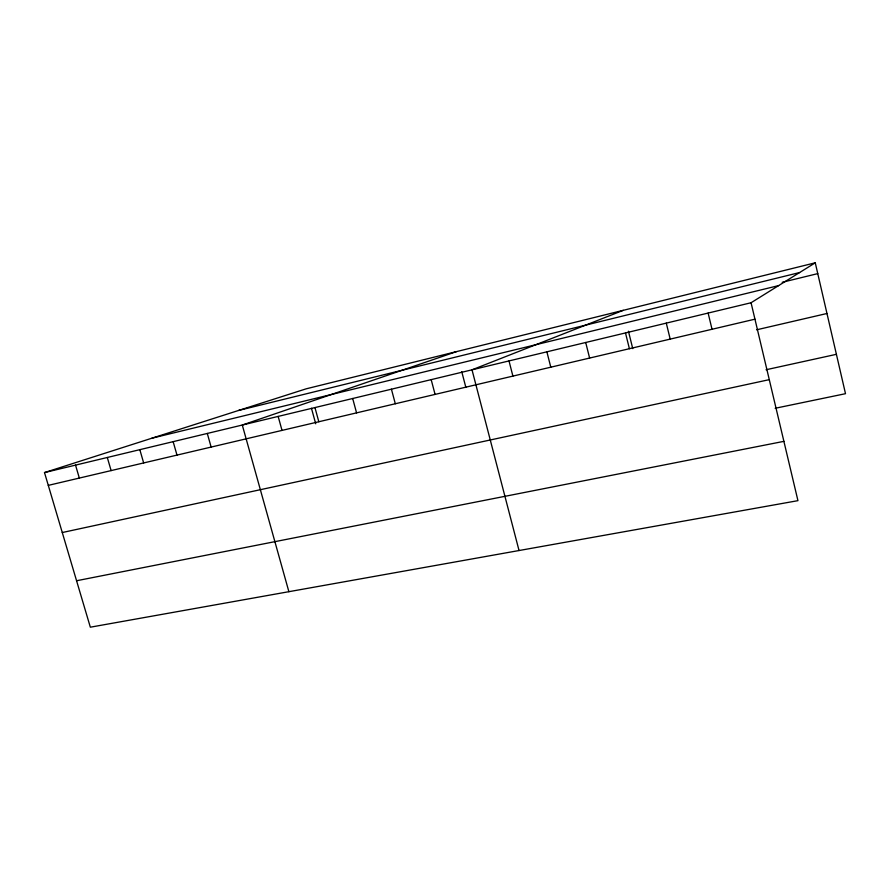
<?xml version="1.0" encoding="UTF-8"?>
<svg xmlns="http://www.w3.org/2000/svg" width="890" height="890" viewBox="0 0 890 890"><rect width="100%" height="100%" fill="white"/><g stroke="black" fill="none" stroke-linecap="round" stroke-linejoin="round"><path stroke-width="1.33" d="M751.06 302.745L797.941 500.658L90.335 627.194L44.5 472.579L751.06 302.745L815.262 262.806L845.5 393.692L775.179 408.276M623.278 310.332L472.012 369.817L519.037 550.532M456.514 351.606L242.28 425.042L288.883 591.694M44.5 472.579L306.149 388.83L815.262 262.806M238.565 410.457L799.587 272.551M782.199 282.297L817.754 273.619M151.934 438.192L778.594 285.612M48.294 485.373L754.954 319.176M756.589 329.812L826.966 313.491M766.056 369.751L836.4 354.32M62.278 532.532L769.272 379.652M76.573 580.747L783.89 441.351M75.528 465.114L79.332 478.075M107.301 457.482L111.117 470.599M139.83 449.661L143.657 462.945M173.149 441.651L176.988 455.113M207.292 433.452L211.141 447.08M278.158 416.42L282.019 430.404M314.949 407.576L318.82 421.749M311.467 408.288L315.716 423.807M352.685 398.498L356.567 412.871M391.422 389.186L395.316 403.76M431.183 379.63L435.077 394.415M461.765 371.731L465.882 387.484M509.002 360.928L512.907 376.103M546.883 351.817L550.788 367.192M585.709 342.494L589.614 358.069M628.44 331.214L632.745 348.624M625.492 332.927L629.397 348.713M666.287 323.126L670.192 339.112M708.129 313.069L712.033 329.278"/></g></svg>
